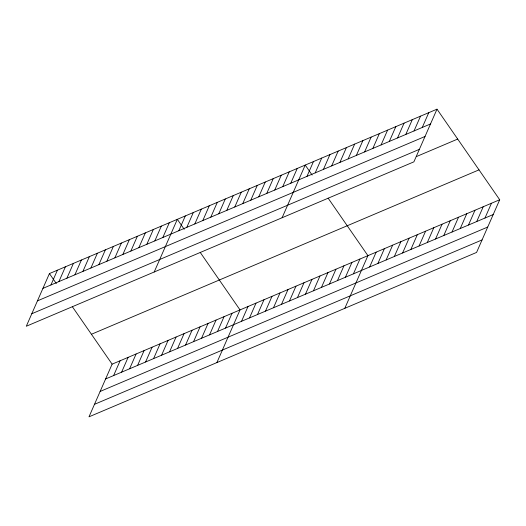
<?xml version="1.0" encoding="UTF-8"?>
<svg xmlns="http://www.w3.org/2000/svg" width="526" height="526" viewBox="0 0 526 526"><rect width="100%" height="100%" fill="white"/><g stroke="black" fill="none" stroke-linecap="round" stroke-linejoin="round"><path stroke-width="0.79" d="M437.007 109.171L49.424 273.573L26.3 326.245L413.883 161.844L437.007 109.171L499.7 199.755L476.576 252.427L88.993 416.829L112.117 364.156L499.7 199.755M50.923 284.98L57.413 270.18M58.912 281.588L65.408 266.794M66.907 278.195L73.403 263.401M74.902 274.802L81.398 260.008M82.898 271.416L89.394 256.616M90.893 268.023L97.382 253.23M98.881 264.631L105.378 249.837M106.877 261.244L113.373 246.444M114.872 257.852L121.368 243.058M122.867 254.459L129.363 239.665M130.862 251.066L137.352 236.273M138.851 247.68L145.347 232.88M146.846 244.288L153.342 229.494M154.841 240.895L161.337 226.101M162.836 237.509L169.333 222.708M154.203 271.995L177.328 219.322L184.218 229.283M113.616 375.564L120.112 360.77M178.827 230.723L185.316 215.93M121.611 372.171L128.101 357.378M186.815 227.331L193.312 212.537M129.6 368.779L136.096 353.985M194.811 223.945L201.307 209.144M137.595 365.392L144.091 350.599M202.806 220.552L209.302 205.758M145.59 362L152.086 347.206M210.801 217.159L217.297 202.365M153.585 358.607L160.082 343.813M218.796 213.773L225.286 198.973M161.581 355.221L168.07 340.421M226.785 210.38L233.281 195.587M169.569 351.828L176.065 337.034M234.78 206.988L241.276 192.194M177.564 348.436L184.061 333.642M242.775 203.595L249.271 188.801M185.56 345.043L192.056 330.249M250.77 200.209L257.267 185.408M193.555 341.657L200.051 326.863M258.766 196.816L265.255 182.022M201.55 338.264L208.04 323.47M266.754 193.423L273.25 178.63M209.539 334.871L216.035 320.078M274.75 190.031L281.246 175.237M217.534 331.485L224.03 316.685M282.745 186.645L289.241 171.851M225.529 328.092L232.025 313.299M290.74 183.252L297.236 168.458M216.896 362.578L240.02 309.906L200.235 252.421M282.107 217.738L305.225 165.065L312.122 175.033M241.519 321.307L248.009 306.513M306.967 176.368L313.463 161.574M249.515 317.921L256.004 303.127M315.205 172.876L321.702 158.076M257.503 314.528L263.999 299.735M323.444 169.379L329.933 154.585M265.498 311.136L271.995 296.342M331.676 165.887L338.172 151.094M273.494 307.749L279.99 292.949M339.914 162.396L346.41 147.596M281.489 304.357L287.985 289.563M348.153 158.898L354.642 144.104M289.484 300.964L295.974 286.17M356.385 155.407L362.881 140.613M297.473 297.571L303.969 282.778M364.623 151.915L371.119 137.115M305.468 294.185L311.964 279.385M372.862 148.417L379.351 133.624M313.463 290.793L319.959 275.999M381.094 144.926L387.59 130.132M321.458 287.4L327.954 272.606M389.332 141.435L395.828 126.634M329.454 284.014L335.943 269.213M397.564 137.937L404.06 123.143M337.442 280.621L343.938 265.827M405.802 134.446L412.299 119.652M345.437 277.228L351.933 262.435M414.041 130.948L420.537 116.154M353.433 273.836L359.929 259.042M422.273 127.456L428.769 112.663M344.8 308.321L367.924 255.649L328.139 198.17M369.66 266.952L376.156 252.158M377.898 263.46L384.394 248.666M386.137 259.969L392.633 245.169M394.368 256.471L400.865 241.677M402.607 252.98L409.103 238.186M410.845 249.488L417.335 234.688M419.077 245.99L425.573 231.197M427.316 242.499L433.812 227.705M435.554 239.008L442.044 224.207M443.786 235.51L450.282 220.716M452.025 232.019L458.521 217.225M460.263 228.527L466.753 213.727M468.495 225.029L474.991 210.236M476.734 221.538L483.23 206.744M484.972 218.04L491.462 203.246M42.928 288.366L430.511 123.965M37.438 300.865L425.028 136.464M31.79 313.746L419.373 149.345M416.513 156.531L457.692 139.061M91.425 334.266L479.008 169.859M105.621 378.957L493.204 214.549M100.131 391.456L487.72 227.048M94.483 404.33L482.066 239.928M49.424 273.573L56.315 283.54M72.332 306.678L112.117 364.156"/></g></svg>
